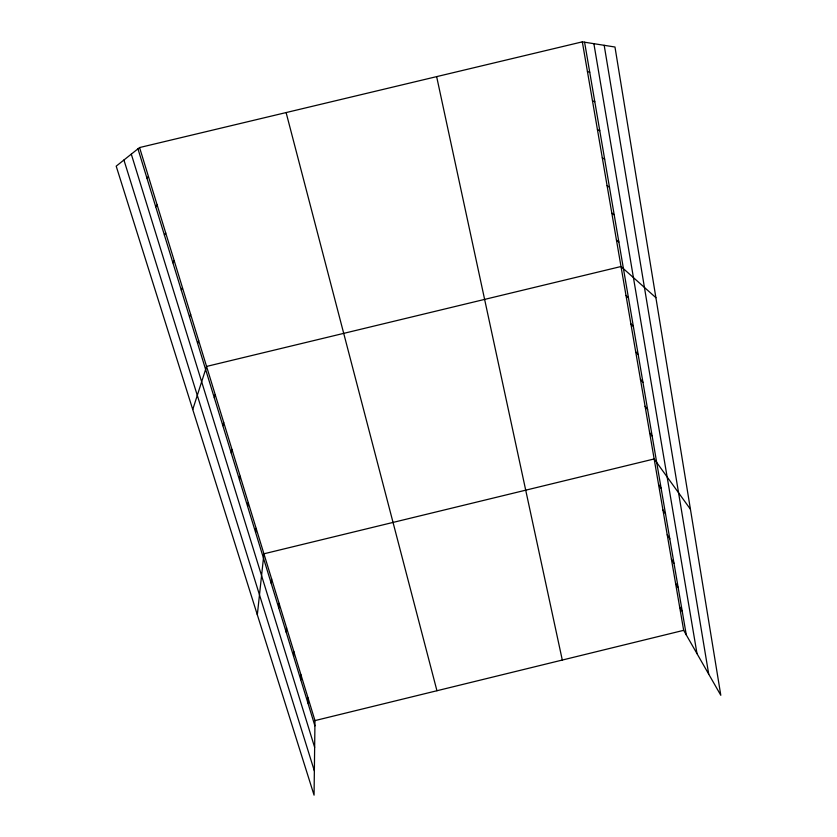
<?xml version="1.0" encoding="UTF-8"?>
<svg xmlns="http://www.w3.org/2000/svg" width="837" height="837" viewBox="0 0 837 837"><rect width="100%" height="100%" fill="white"/><g stroke="black" fill="none" stroke-linecap="round" stroke-linejoin="round"><path stroke-width="1.26" d="M139.57 147.553L314.974 720.594L314.063 795.15L116.197 166.165L139.57 147.553L582.322 41.85L614.975 47.018L720.803 695.285L683.672 630.334L582.322 41.85M307.911 703.028L308.026 697.901M300.797 679.832L300.975 674.842M293.578 656.271L293.797 651.416M286.233 632.322L286.516 627.604M278.763 607.976L279.108 603.404M271.178 583.232L271.575 578.806M257.325 614.776L263.927 553.801L654.157 458.958L690.441 509.262M255.609 532.489L256.143 528.377M247.637 506.469L248.223 502.535M239.518 479.999L240.177 476.243M231.263 453.079L231.995 449.49M222.862 425.677L223.667 422.287M214.303 397.805L215.193 394.604M192.751 409.523L206.572 366.428L621.023 266.522L655.905 297.69M197.626 343.411L198.662 340.607M189.518 316.982L190.627 314.367M181.284 290.104L182.466 287.698M172.903 262.787L174.169 260.589M164.387 235.019L165.736 233.031M155.724 206.77L157.157 205.013M146.914 178.051L148.442 176.523M314.974 720.594L683.672 630.334M587.448 71.584L589.729 72.191M592.481 100.817L594.783 101.675M597.43 129.578L599.763 130.666M602.305 157.858L604.659 159.187M607.097 185.688L609.472 187.237M611.816 213.069L614.201 214.827M616.451 240.01L618.867 241.977M626.003 295.451L628.451 297.836M630.899 323.877L633.358 326.472M635.712 351.822L638.192 354.616M640.441 379.287L642.942 382.268M645.086 406.29L647.597 409.46M649.658 432.844L652.19 436.203M658.583 484.654L661.136 488.337M662.935 509.921L665.499 513.772M667.215 534.78L669.788 538.787M671.431 559.242L674.015 563.395M675.574 583.316L678.169 587.616M679.654 607.013L682.26 611.449M123.918 160.013L314.356 770.856M131.294 154.144L314.649 747.336M137.959 148.84L314.911 725.846M286.108 112.566L436.945 690.734M436.642 76.627L562.297 660.048M584.582 42.206L686.288 634.917M593.883 43.681L697.001 653.634M604.188 45.313L708.709 674.13"/></g></svg>
